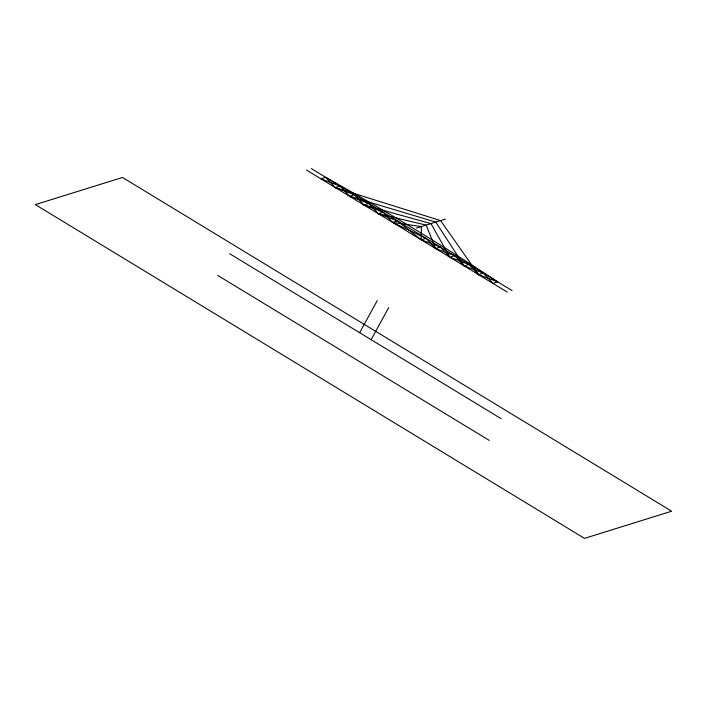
<?xml version="1.0" encoding="UTF-8"?>
<svg xmlns="http://www.w3.org/2000/svg" width="707" height="707" viewBox="0 0 707 707"><rect width="100%" height="100%" fill="white"/><g stroke="black" fill="none" stroke-linecap="round" stroke-linejoin="round"><path stroke-width="1.06" d="M359.66 332.705L377.229 300.608M371.122 339.669L388.7 307.58M325.733 177.342L320.916 178.844L340.067 186.056L349.585 196.263L368.727 203.475L378.245 213.682L397.396 220.893L421.248 239.814L440.39 247.026L449.908 257.233L469.059 264.445L478.577 274.661L497.719 281.872L492.912 283.366L483.385 273.158L464.243 265.947L454.725 255.74L435.583 248.528L426.056 238.321L392.579 222.396L383.061 212.188L363.919 204.977L354.393 194.761L335.251 187.549L325.733 177.342L348.286 190.077A620.269 134.25 28.7 0 1 477.278 268.474M340.067 186.056L335.251 187.549L440.594 220.611L478.577 274.661L483.385 273.158M354.393 194.761L349.585 196.263L435.786 222.104L464.243 265.947L469.059 264.445M368.727 203.475L363.919 204.977L430.97 223.606L449.908 257.233L454.725 255.74M383.061 212.188L378.245 213.682L426.162 225.109L435.583 248.528L440.39 247.026M397.396 220.893L392.579 222.396L421.345 226.602L421.248 239.814L426.056 238.321M416.538 228.105L445.41 219.108M311.398 168.628L512.054 290.577M306.591 170.131L507.237 292.079M229.642 253.689L501.139 418.694M217.747 275.412L489.253 440.408M477.278 268.474L497.719 281.872M122.488 177.457L35.35 204.615L584.512 538.372L671.65 511.205L122.488 177.457"/></g></svg>
